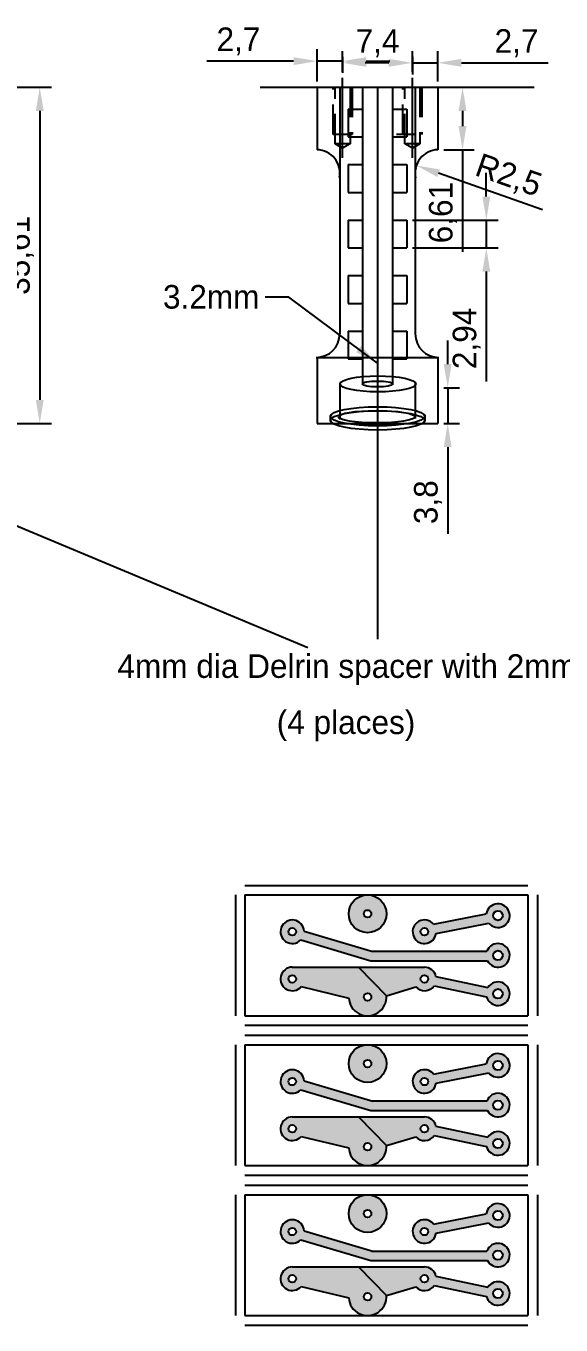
# Model space of a CAD drawing. Header units: millimetres. Extents: x 213 to 504, y 116 to 267.
# Drawn here: x 323 to 379.7, y 119.7 to 257.2 of the extents above; entities that cross this region are included whole.
import ezdxf

# ---------------------------------------------------------------- set-up
doc = ezdxf.new("R2010")
doc.units = ezdxf.units.MM
doc.header["$PDMODE"] = 3
doc.linetypes.add('CENTER2', pattern=[28.575, 19.05, -3.175, 3.175, -3.175])
doc.linetypes.add('HIDDEN2', pattern=[4.7625, 3.175, -1.5875])
for name, color, linetype in [('CEN', 7, 'CENTER2'), ('HARDWARE', 7, 'Continuous'), ('OBJ', 7, 'Continuous')]:
    doc.layers.add(name, color=color, linetype=linetype)
doc.dimstyles.new('ISO-25', dxfattribs={"dimtxt": 2.5, "dimasz": 2.5, "dimexe": 1.25, "dimexo": 0.625, "dimtad": 1, "dimtxsty": 'Standard', "dimcen": 2.5, "dimadec": 0, "dimazin": 0, "dimtfac": 1, "dimtmove": 0, "dimatfit": 3, "dimfxl": 1, "dimarcsym": 0})

# ---------------------------------------------------------------- blocks, each defined once
blk = doc.blocks.new('*D1')
at = {"color": 0, "linetype": 'Continuous', "lineweight": -2}
for p, q in [((314.88, 250.75), (325.71, 250.75)), ((324.46, 248.25), (324.46, 217.64)), ((314.88, 215.14), (325.71, 215.14))]:
    blk.add_line(p, q, dxfattribs=at)
at = {"color": 0, "linetype": 'Continuous'}
for points in [[(324.05, 248.25), (324.88, 248.25), (324.46, 250.75)], [(324.05, 217.64), (324.88, 217.64), (324.46, 215.14)]]:
    blk.add_solid(points, dxfattribs=at)
at = {"layer": 'Defpoints', "color": 0, "linetype": 'Continuous'}
for p in [(314.25, 250.75), (314.25, 215.14), (324.46, 215.14)]:
    blk.add_point(p, dxfattribs=at)
at = {"color": 0, "linetype": 'Continuous', "insert": (322.38, 232.95), "char_height": 2.5, "attachment_point": 5, "rotation": 90}
blk.add_mtext('35,61', dxfattribs=at)
blk = doc.blocks.new('*D11')
at = {"color": 0, "linetype": 'Continuous', "lineweight": -2}
for p, q in [((371.78, 239.18), (371.78, 241.68)), ((363.97, 236.68), (373.03, 236.68)), ((371.78, 236.68), (371.78, 233.74)), ((363.97, 233.74), (373.03, 233.74)), ((371.78, 231.24), (371.78, 219.58))]:
    blk.add_line(p, q, dxfattribs=at)
at = {"color": 0, "linetype": 'Continuous'}
for points in [[(371.37, 239.18), (372.2, 239.18), (371.78, 236.68)], [(371.37, 231.24), (372.2, 231.24), (371.78, 233.74)]]:
    blk.add_solid(points, dxfattribs=at)
at = {"layer": 'Defpoints', "color": 0, "linetype": 'Continuous'}
for p in [(363.35, 236.68), (363.35, 233.74), (371.78, 233.74)]:
    blk.add_point(p, dxfattribs=at)
at = {"color": 0, "linetype": 'Continuous', "insert": (369.7, 224.16), "char_height": 2.5, "attachment_point": 5, "rotation": 90}
blk.add_mtext('2,94', dxfattribs=at)
blk = doc.blocks.new('*D14')
at = {"layer": 'Defpoints', "color": 0, "linetype": 'Continuous'}
for p in [(366.65, 253.34), (363.95, 251.75), (366.65, 250.75)]:
    blk.add_point(p, dxfattribs=at)
at = {"layer": 'HARDWARE', "color": 0, "linetype": 'Continuous', "lineweight": -2}
for p, q in [((363.95, 252.38), (363.95, 254.59)), ((366.65, 251.38), (366.65, 254.59)), ((361.45, 253.34), (358.95, 253.34)), ((363.95, 253.34), (366.65, 253.34)), ((369.15, 253.34), (378.32, 253.34))]:
    blk.add_line(p, q, dxfattribs=at)
at = {"layer": 'HARDWARE', "color": 0, "linetype": 'Continuous'}
for points in [[(361.45, 253.76), (361.45, 252.92), (363.95, 253.34)], [(369.15, 253.76), (369.15, 252.92), (366.65, 253.34)]]:
    blk.add_solid(points, dxfattribs=at)
at = {"layer": 'HARDWARE', "color": 0, "linetype": 'Continuous', "insert": (374.98, 255.42), "char_height": 2.5, "attachment_point": 5}
blk.add_mtext('2,7', dxfattribs=at)
blk = doc.blocks.new('*D15')
at = {"layer": 'Defpoints', "color": 0, "linetype": 'Continuous'}
for p in [(363.95, 254.59), (356.55, 253.34), (356.55, 251.75)]:
    blk.add_point(p, dxfattribs=at)
at = {"layer": 'HARDWARE', "color": 0, "linetype": 'Continuous', "lineweight": -2}
for p, q in [((356.55, 252.38), (356.55, 254.59)), ((361.45, 253.34), (359.05, 253.34)), ((363.95, 253.97), (363.95, 252.09))]:
    blk.add_line(p, q, dxfattribs=at)
at = {"layer": 'HARDWARE', "color": 0, "linetype": 'Continuous'}
for points in [[(359.05, 253.76), (359.05, 252.92), (356.55, 253.34)], [(361.45, 253.76), (361.45, 252.92), (363.95, 253.34)]]:
    blk.add_solid(points, dxfattribs=at)
at = {"layer": 'HARDWARE', "color": 0, "linetype": 'Continuous', "insert": (360.25, 255.42), "char_height": 2.5, "attachment_point": 5}
blk.add_mtext('7,4', dxfattribs=at)
blk = doc.blocks.new('*D16')
at = {"layer": 'Defpoints', "color": 0, "linetype": 'Continuous'}
for p in [(356.55, 254.59), (353.85, 253.52), (353.85, 250.75)]:
    blk.add_point(p, dxfattribs=at)
at = {"layer": 'HARDWARE', "color": 0, "linetype": 'Continuous', "lineweight": -2}
for p, q in [((353.85, 251.38), (353.85, 254.77)), ((351.35, 253.52), (342.18, 253.52)), ((356.55, 253.52), (353.85, 253.52)), ((356.55, 253.97), (356.55, 252.27)), ((359.05, 253.52), (361.55, 253.52))]:
    blk.add_line(p, q, dxfattribs=at)
at = {"layer": 'HARDWARE', "color": 0, "linetype": 'Continuous'}
for points in [[(351.35, 253.94), (351.35, 253.1), (353.85, 253.52)], [(359.05, 253.94), (359.05, 253.1), (356.55, 253.52)]]:
    blk.add_solid(points, dxfattribs=at)
at = {"layer": 'HARDWARE', "color": 0, "linetype": 'Continuous', "insert": (345.52, 255.6), "char_height": 2.5, "attachment_point": 5}
blk.add_mtext('2,7', dxfattribs=at)
blk = doc.blocks.new('*D17')
at = {"layer": 'Defpoints', "color": 0, "linetype": 'Continuous'}
for p in [(364.37, 242.47), (366.73, 241.64)]:
    blk.add_point(p, dxfattribs=at)
at = {"layer": 'HARDWARE', "color": 0, "linetype": 'Continuous', "lineweight": -2}
blk.add_line((377.74, 237.79), (366.73, 241.64), dxfattribs=at)
at = {"layer": 'HARDWARE', "color": 0, "linetype": 'Continuous'}
blk.add_solid([(366.87, 242.04), (366.59, 241.25), (364.37, 242.47)], dxfattribs=at)
at = {"layer": 'HARDWARE', "color": 0, "linetype": 'Continuous', "insert": (374.1, 241.27), "char_height": 2.5, "attachment_point": 5, "rotation": 340.7245}
blk.add_mtext('R2,5', dxfattribs=at)
blk = doc.blocks.new('*D18')
at = {"layer": 'Defpoints', "color": 0, "linetype": 'Continuous'}
for p in [(366.65, 250.75), (366.65, 244.14), (369.26, 244.14)]:
    blk.add_point(p, dxfattribs=at)
at = {"layer": 'HARDWARE', "color": 0, "linetype": 'Continuous', "lineweight": -2}
for p, q in [((367.27, 250.75), (370.51, 250.75)), ((369.26, 248.25), (369.26, 246.64)), ((367.27, 244.14), (370.51, 244.14)), ((369.26, 244.14), (369.26, 233.31))]:
    blk.add_line(p, q, dxfattribs=at)
at = {"layer": 'HARDWARE', "color": 0, "linetype": 'Continuous'}
for points in [[(368.84, 248.25), (369.68, 248.25), (369.26, 250.75)], [(368.84, 246.64), (369.68, 246.64), (369.26, 244.14)]]:
    blk.add_solid(points, dxfattribs=at)
at = {"layer": 'HARDWARE', "color": 0, "linetype": 'Continuous', "insert": (367.18, 237.48), "char_height": 2.5, "attachment_point": 5, "rotation": 90}
blk.add_mtext('6,61', dxfattribs=at)
blk = doc.blocks.new('*D19')
at = {"layer": 'Defpoints', "color": 0, "linetype": 'Continuous'}
for p in [(366.65, 218.94), (366.65, 215.14), (367.69, 215.14)]:
    blk.add_point(p, dxfattribs=at)
at = {"layer": 'HARDWARE', "color": 0, "linetype": 'Continuous', "lineweight": -2}
for p, q in [((367.69, 221.44), (367.69, 223.94)), ((367.27, 218.94), (368.94, 218.94)), ((367.69, 218.94), (367.69, 215.14)), ((367.27, 215.14), (368.94, 215.14)), ((367.69, 212.64), (367.69, 203.47))]:
    blk.add_line(p, q, dxfattribs=at)
at = {"layer": 'HARDWARE', "color": 0, "linetype": 'Continuous'}
for points in [[(367.27, 221.44), (368.1, 221.44), (367.69, 218.94)], [(367.27, 212.64), (368.1, 212.64), (367.69, 215.14)]]:
    blk.add_solid(points, dxfattribs=at)
at = {"layer": 'HARDWARE', "color": 0, "linetype": 'Continuous', "insert": (365.6, 206.81), "char_height": 2.5, "attachment_point": 5, "rotation": 90}
blk.add_mtext('3,8', dxfattribs=at)

msp = doc.modelspace()

# ---------------------------------------------------------------- hatches: boundary and pattern name
at = {"layer": 'OBJ', "linetype": 'Continuous'}
h = msp.add_hatch(color=256, dxfattribs=at)
h.paths.add_polyline_path([(361.195, 163.222, 1), (357.195, 163.222, 1)])
h.paths.add_polyline_path([(358.795, 163.222, -1), (359.595, 163.222, -1)], flags=16)
h = msp.add_hatch(color=256, dxfattribs=at)
h.paths.add_polyline_path([(371.776, 163.205), (366.189, 162.115, 4.7735153), (366.461, 161.15), (372.044, 162.239, 4.775354)])
h.paths.add_polyline_path([(372.513, 163.028, -1), (373.513, 163.028, -1)], flags=16)
h.paths.add_polyline_path([(365.623, 161.322, -1), (364.823, 161.322, -1)], flags=16)
h = msp.add_hatch(color=256, dxfattribs=at)
h.paths.add_polyline_path([(371.842, 159.259), (359.687, 159.259), (352.471, 161.388, 4.7777327), (352.119, 160.45), (359.543, 158.259), (371.897, 158.259, 4.7834124)])
h.paths.add_polyline_path([(373.513, 158.822, -1), (372.513, 158.822, -1)], flags=16)
h.paths.add_polyline_path([(350.823, 161.322, -1), (351.623, 161.322, -1)], flags=16)
h = msp.add_hatch(color=256, dxfattribs=at)
h.paths.add_polyline_path([(358.223, 157.572), (351.223, 157.572, 1.5628898), (352.174, 155.511), (357.199, 154.294, 1.0003834), (361.191, 154.55)])
h.paths.add_polyline_path([(350.823, 156.322, -1), (351.623, 156.322, -1)], flags=16)
h.paths.add_polyline_path([(359.595, 154.422, -1), (358.795, 154.422, -1)], flags=16)
h = msp.add_hatch(color=256, dxfattribs=at)
h.paths.add_polyline_path([(366.445, 156.584, 0.353466), (365.223, 157.572), (358.223, 157.572), (361.191, 154.55), (364.298, 155.481, 0.480763), (366.247, 155.604), (371.804, 154.443, 4.7841294), (371.958, 155.432)])
h.paths.add_polyline_path([(364.823, 156.322, -1), (365.623, 156.322, -1)], flags=16)
h.paths.add_polyline_path([(373.513, 154.762, -1), (372.513, 154.762, -1)], flags=16)
h = msp.add_hatch(color=256, dxfattribs=at)
h.paths.add_polyline_path([(361.195, 147.361, 1), (357.195, 147.361, 1)])
h.paths.add_polyline_path([(358.795, 147.361, -1), (359.595, 147.361, -1)], flags=16)
h = msp.add_hatch(color=256, dxfattribs=at)
h.paths.add_polyline_path([(371.776, 147.345), (366.189, 146.255, 4.7735153), (366.461, 145.29), (372.044, 146.379, 4.775354)])
h.paths.add_polyline_path([(372.513, 147.168, -1), (373.513, 147.168, -1)], flags=16)
h.paths.add_polyline_path([(365.623, 145.461, -1), (364.823, 145.461, -1)], flags=16)
h = msp.add_hatch(color=256, dxfattribs=at)
h.paths.add_polyline_path([(371.842, 143.399), (359.687, 143.399), (352.471, 145.528, 4.7777327), (352.119, 144.59), (359.543, 142.399), (371.897, 142.399, 4.7834124)])
h.paths.add_polyline_path([(373.513, 142.961, -1), (372.513, 142.961, -1)], flags=16)
h.paths.add_polyline_path([(350.823, 145.461, -1), (351.623, 145.461, -1)], flags=16)
h = msp.add_hatch(color=256, dxfattribs=at)
h.paths.add_polyline_path([(358.223, 141.711), (351.223, 141.711, 1.5628898), (352.174, 139.65), (357.199, 138.434, 1.0003834), (361.191, 138.69)])
h.paths.add_polyline_path([(350.823, 140.461, -1), (351.623, 140.461, -1)], flags=16)
h.paths.add_polyline_path([(359.595, 138.561, -1), (358.795, 138.561, -1)], flags=16)
h = msp.add_hatch(color=256, dxfattribs=at)
h.paths.add_polyline_path([(366.445, 140.724, 0.353466), (365.223, 141.711), (358.223, 141.711), (361.191, 138.69), (364.298, 139.621, 0.480763), (366.247, 139.744), (371.804, 138.583, 4.7841294), (371.958, 139.572)])
h.paths.add_polyline_path([(364.823, 140.461, -1), (365.623, 140.461, -1)], flags=16)
h.paths.add_polyline_path([(373.513, 138.902, -1), (372.513, 138.902, -1)], flags=16)
h = msp.add_hatch(color=256, dxfattribs=at)
h.paths.add_polyline_path([(361.195, 131.475, 1), (357.195, 131.475, 1)])
h.paths.add_polyline_path([(358.795, 131.475, -1), (359.595, 131.475, -1)], flags=16)
h = msp.add_hatch(color=256, dxfattribs=at)
h.paths.add_polyline_path([(371.776, 131.458), (366.189, 130.369, 4.7735153), (366.461, 129.403), (372.044, 130.492, 4.775354)])
h.paths.add_polyline_path([(372.513, 131.281, -1), (373.513, 131.281, -1)], flags=16)
h.paths.add_polyline_path([(365.623, 129.575, -1), (364.823, 129.575, -1)], flags=16)
h = msp.add_hatch(color=256, dxfattribs=at)
h.paths.add_polyline_path([(371.842, 127.512), (359.687, 127.512), (352.471, 129.642, 4.7777327), (352.119, 128.703), (359.543, 126.512), (371.897, 126.512, 4.7834124)])
h.paths.add_polyline_path([(373.513, 127.075, -1), (372.513, 127.075, -1)], flags=16)
h.paths.add_polyline_path([(350.823, 129.575, -1), (351.623, 129.575, -1)], flags=16)
h = msp.add_hatch(color=256, dxfattribs=at)
h.paths.add_polyline_path([(358.223, 125.825), (351.223, 125.825, 1.5628898), (352.174, 123.764), (357.199, 122.548, 1.0003834), (361.191, 122.803)])
h.paths.add_polyline_path([(350.823, 124.575, -1), (351.623, 124.575, -1)], flags=16)
h.paths.add_polyline_path([(359.595, 122.675, -1), (358.795, 122.675, -1)], flags=16)
h = msp.add_hatch(color=256, dxfattribs=at)
h.paths.add_polyline_path([(366.445, 124.837, 0.353466), (365.223, 125.825), (358.223, 125.825), (361.191, 122.803), (364.298, 123.734, 0.480763), (366.247, 123.857), (371.804, 122.696, 4.7841294), (371.958, 123.686)])
h.paths.add_polyline_path([(364.823, 124.575, -1), (365.623, 124.575, -1)], flags=16)
h.paths.add_polyline_path([(373.513, 123.015, -1), (372.513, 123.015, -1)], flags=16)

# ---------------------------------------------------------------- linework, layer by layer
for p, q in [((347.827, 250.751), (376.846, 250.751)), ((353.849, 250.751), (353.849, 244.144)), ((356.249, 250.751), (356.249, 224.64)), ((358.649, 250.751), (358.649, 219.224)), ((360.249, 250.751), (360.249, 192.305)), ((361.849, 250.751), (361.849, 219.224)), ((364.249, 250.751), (364.249, 224.64)), ((366.649, 250.751), (366.649, 244.144)), ((357.149, 248.444), (357.149, 245.504)), ((357.149, 248.444), (358.649, 248.444)), ((361.849, 248.444), (363.349, 248.444)), ((363.349, 248.444), (363.349, 245.504)), ((357.149, 245.504), (358.649, 245.504)), ((361.849, 245.504), (363.349, 245.504)), ((357.149, 242.564), (358.649, 242.564)), ((357.149, 242.564), (357.149, 239.624)), ((361.849, 242.564), (363.349, 242.564)), ((363.349, 242.564), (363.349, 239.624)), ((357.149, 239.624), (358.649, 239.624)), ((361.849, 239.624), (363.349, 239.624)), ((357.149, 236.684), (358.649, 236.684)), ((357.149, 236.684), (357.149, 233.744)), ((361.849, 236.684), (363.349, 236.684)), ((363.349, 236.684), (363.349, 233.744)), ((357.149, 233.744), (358.649, 233.744)), ((361.849, 233.744), (363.349, 233.744)), ((357.149, 230.804), (358.649, 230.804)), ((357.149, 230.804), (357.149, 227.864)), ((361.849, 230.804), (363.349, 230.804)), ((363.349, 230.804), (363.349, 227.864)), ((357.149, 227.864), (358.649, 227.864)), ((361.849, 227.864), (363.349, 227.864)), ((357.149, 224.924), (358.649, 224.924)), ((357.149, 224.924), (357.149, 221.979)), ((361.849, 224.924), (363.349, 224.924)), ((363.349, 224.924), (363.349, 221.979)), ((353.849, 222.14), (353.849, 215.14)), ((357.149, 221.979), (358.649, 221.979)), ((361.849, 221.979), (363.349, 221.979)), ((366.649, 222.14), (366.649, 215.14)), ((356.249, 219.432), (356.249, 215.571)), ((364.249, 219.471), (364.249, 215.668)), ((355.249, 215.998), (355.249, 215.358)), ((365.249, 216.056), (365.249, 215.358)), ((353.849, 215.14), (366.649, 215.14))]:
    msp.add_line(p, q)
at = {"linetype": 'HIDDEN2'}
for p, q in [((355.549, 245.751), (355.549, 250.751)), ((355.749, 244.751), (355.749, 250.751)), ((357.349, 250.751), (357.349, 244.751)), ((357.549, 250.751), (357.549, 245.751)), ((362.949, 245.751), (362.949, 250.751)), ((363.149, 244.751), (363.149, 250.751)), ((364.749, 250.751), (364.749, 244.751)), ((364.949, 250.751), (364.949, 245.751)), ((357.549, 245.751), (355.549, 245.751)), ((364.249, 245.751), (362.249, 245.751)), ((357.349, 244.751), (355.749, 244.751)), ((356.549, 244.289), (355.749, 244.751)), ((357.349, 244.751), (356.549, 244.289)), ((364.749, 244.751), (363.149, 244.751)), ((363.949, 244.289), (363.149, 244.751)), ((364.749, 244.751), (363.949, 244.289))]:
    msp.add_line(p, q, dxfattribs=at)
msp.add_arc((353.749, 224.64), 2.5, 270, 0)
for centre, major_axis, ratio in [((360.297, 219.338), (-4.005, 0), 0.2114098), ((360.25, 219.329), (-1.598, 0), 0.1974707), ((360.255, 215.907), (-4.996, 0), 0.2037396), ((360.255, 215.474), (-4.996, 0), 0.2037396), ((360.156, 215.857), (-4.052, 0), 0.1625179)]:
    msp.add_ellipse(centre, major_axis=major_axis, ratio=ratio)
at = {"layer": 'CEN'}
for p, q in [((356.549, 243.289), (356.549, 251.751)), ((363.949, 243.289), (363.949, 251.751))]:
    msp.add_line(p, q, dxfattribs=at)
at = {"layer": 'HARDWARE', "linetype": 'Continuous'}
for p, q in [((353.749, 222.14), (366.749, 222.14)), ((345.195, 165.222), (345.195, 152.422)), ((346.195, 166.222), (376.195, 166.222)), ((346.195, 165.222), (376.195, 165.222)), ((346.195, 165.222), (346.195, 152.422)), ((376.195, 165.222), (376.195, 152.422)), ((377.195, 165.222), (377.195, 152.422)), ((366.189, 162.115), (371.776, 163.205)), ((352.471, 161.388), (359.757, 159.238)), ((366.461, 161.15), (372.044, 162.239)), ((352.119, 160.45), (359.543, 158.259)), ((359.543, 158.259), (371.897, 158.259)), ((359.615, 159.259), (371.842, 159.259)), ((352.174, 155.511), (357.199, 154.294)), ((361.191, 154.55), (364.298, 155.481)), ((366.247, 155.604), (371.804, 154.443)), ((366.445, 156.584), (371.958, 155.432)), ((346.195, 152.422), (376.195, 152.422)), ((346.195, 151.422), (376.195, 151.422)), ((346.195, 150.361), (376.195, 150.361)), ((345.195, 149.361), (345.195, 136.561)), ((346.195, 149.361), (376.195, 149.361)), ((346.195, 149.361), (346.195, 136.561)), ((376.195, 149.361), (376.195, 136.561)), ((377.195, 149.361), (377.195, 136.561)), ((366.189, 146.255), (371.776, 147.345)), ((366.461, 145.29), (372.044, 146.379)), ((352.119, 144.59), (359.543, 142.399)), ((352.471, 145.528), (359.757, 143.378)), ((359.615, 143.399), (371.842, 143.399)), ((359.543, 142.399), (371.897, 142.399)), ((366.445, 140.724), (371.958, 139.572)), ((352.174, 139.65), (357.199, 138.434)), ((361.191, 138.69), (364.298, 139.621)), ((366.247, 139.744), (371.804, 138.583)), ((346.195, 136.561), (376.195, 136.561)), ((346.195, 135.561), (376.195, 135.561)), ((345.195, 133.475), (345.195, 120.675)), ((346.195, 134.475), (376.195, 134.475)), ((346.195, 133.475), (346.195, 120.675)), ((346.195, 133.475), (376.195, 133.475)), ((376.195, 133.475), (376.195, 120.675)), ((377.195, 133.475), (377.195, 120.675)), ((366.189, 130.369), (371.776, 131.458)), ((352.471, 129.642), (359.757, 127.491)), ((366.461, 129.403), (372.044, 130.492)), ((352.119, 128.703), (359.543, 126.512)), ((359.615, 127.512), (371.842, 127.512)), ((359.543, 126.512), (371.897, 126.512)), ((366.247, 123.857), (371.804, 122.696)), ((366.445, 124.837), (371.958, 123.686)), ((352.174, 123.764), (357.199, 122.548)), ((361.191, 122.803), (364.298, 123.734)), ((346.195, 120.675), (376.195, 120.675)), ((346.195, 119.675), (376.195, 119.675))]:
    msp.add_line(p, q, dxfattribs=at)
for centre, radius in [((373.013, 163.028), 0.5), ((351.223, 161.322), 0.4), ((365.223, 161.322), 0.4), ((373.013, 158.822), 0.5), ((351.223, 156.322), 0.4), ((365.223, 156.322), 0.4), ((373.013, 154.762), 0.5), ((373.013, 147.168), 0.5), ((351.223, 145.461), 0.4), ((365.223, 145.461), 0.4), ((373.013, 142.961), 0.5), ((351.223, 140.461), 0.4), ((365.223, 140.461), 0.4), ((373.013, 138.902), 0.5), ((373.013, 131.281), 0.5), ((351.223, 129.575), 0.4), ((365.223, 129.575), 0.4), ((373.013, 127.075), 0.5), ((351.223, 124.575), 0.4), ((365.223, 124.575), 0.4), ((373.013, 123.015), 0.5)]:
    msp.add_circle(centre, radius, dxfattribs=at)
for centre, radius, start, end in [((353.774, 241.645), 2.5, 349.49996, 88.27776), ((366.728, 241.645), 2.5, 91.82773, 191.28524), ((366.749, 224.64), 2.5, 180, 270), ((373.013, 163.028), 1.25, 219.16721, 171.85793), ((351.223, 161.322), 1.25, 3.0722, 315.78582), ((365.223, 161.322), 1.25, 39.42728, 352.10029), ((373.013, 158.822), 1.25, 206.76118, 159.52936), ((351.223, 156.322), 1.25, 90, 319.54898), ((365.223, 156.322), 1.25, 12.13292, 90), ((365.223, 156.322), 1.25, 222.26949, 324.9756), ((373.013, 154.762), 1.25, 194.80889, 147.58395), ((373.013, 147.168), 1.25, 219.16721, 171.85793), ((351.223, 145.461), 1.25, 3.0722, 315.78582), ((365.223, 145.461), 1.25, 39.42728, 352.10029), ((373.013, 142.961), 1.25, 206.76118, 159.52936), ((351.223, 140.461), 1.25, 90, 319.54898), ((365.223, 140.461), 1.25, 12.13292, 90), ((365.223, 140.461), 1.25, 222.26949, 324.9756), ((373.013, 138.902), 1.25, 194.80889, 147.58395), ((373.013, 131.281), 1.25, 219.16721, 171.85793), ((351.223, 129.575), 1.25, 3.0722, 315.78582), ((365.223, 129.575), 1.25, 39.42728, 352.10029), ((373.013, 127.075), 1.25, 206.76118, 159.52936), ((351.223, 124.575), 1.25, 90, 319.54898), ((365.223, 124.575), 1.25, 12.13292, 90), ((365.223, 124.575), 1.25, 222.26949, 324.9756), ((373.013, 123.015), 1.25, 194.80889, 147.58395)]:
    msp.add_arc(centre, radius, start, end, dxfattribs=at)
at = {"layer": 'OBJ', "linetype": 'Continuous'}
for p, q in [((351.223, 157.572), (365.223, 157.572)), ((358.223, 157.572), (361.191, 154.55)), ((351.223, 141.711), (365.223, 141.711)), ((358.223, 141.711), (361.191, 138.69)), ((351.223, 125.825), (365.223, 125.825)), ((358.223, 125.825), (361.191, 122.803))]:
    msp.add_line(p, q, dxfattribs=at)
for centre, radius in [((359.195, 163.222), 2), ((359.195, 163.222), 0.4), ((359.195, 154.422), 0.4), ((359.195, 147.361), 2), ((359.195, 147.361), 0.4), ((359.195, 138.561), 0.4), ((359.195, 131.475), 2), ((359.195, 131.475), 0.4), ((359.195, 122.675), 0.4)]:
    msp.add_circle(centre, radius, dxfattribs=at)
for centre in [(359.195, 154.422), (359.195, 138.561), (359.195, 122.675)]:
    msp.add_arc(centre, 2, 183.64169, 3.68561, dxfattribs=at)

# ---------------------------------------------------------------- texts
at = {"linetype": 'Continuous', "insert": (347.737, 227.276), "char_height": 2.5, "width": 4.98422, "attachment_point": 9}
msp.add_mtext('3.2mm', dxfattribs=at)
at = {"layer": 'HARDWARE', "linetype": 'Continuous'}
for s, p in [('4mm dia Delrin spacer with 2mm hole', (332.694, 188.205)), ('(4 places)', (349.574, 182.258))]:
    msp.add_text(s, height=2.5, dxfattribs=at).set_placement(p)

# ---------------------------------------------------------------- dimensions: what is measured, and where the dimension line sits
at = {"linetype": 'Continuous'}
for base, p1, p2, picture, middle in [((324.465, 215.14), (314.253, 250.751), (314.253, 215.14), '*D1', (322.381, 232.946)), ((371.784, 233.744), (363.349, 236.684), (363.349, 233.744), '*D11', (369.701, 224.16))]:
    dim = msp.add_linear_dim(base=base, p1=p1, p2=p2, angle=90, dimstyle='ISO-25', override={"dimfrac": 2}, dxfattribs=at)
    dim.commit()
    dim.dimension.update_dxf_attribs({"geometry": picture, "text_midpoint": middle})
at = {"layer": 'HARDWARE', "linetype": 'Continuous'}
for base, p1, p2, picture, middle in [((353.849, 253.519), (356.549, 254.591), (353.849, 250.751), '*D16', (345.515, 255.602)), ((356.549, 253.341), (363.949, 254.591), (356.549, 251.751), '*D15', (360.249, 255.425)), ((366.649, 253.341), (363.949, 251.751), (366.649, 250.751), '*D14', (374.982, 255.425))]:
    dim = msp.add_linear_dim(base=base, p1=p1, p2=p2, dimstyle='ISO-25', override={"dimfrac": 2}, dxfattribs=at)
    dim.commit()
    dim.dimension.update_dxf_attribs({"geometry": picture, "text_midpoint": middle})
for base, p1, p2, picture, middle in [((369.259, 244.144), (366.649, 250.751), (366.649, 244.144), '*D18', (367.176, 237.477)), ((367.687, 215.14), (366.649, 218.944), (366.649, 215.14), '*D19', (365.604, 206.807))]:
    dim = msp.add_linear_dim(base=base, p1=p1, p2=p2, angle=90, dimstyle='ISO-25', override={"dimfrac": 2}, dxfattribs=at)
    dim.commit()
    dim.dimension.update_dxf_attribs({"geometry": picture, "text_midpoint": middle})
dim = msp.add_radius_dim(center=(366.728, 241.645), mpoint=(364.369, 242.47), dimstyle='ISO-25', override={"dimfrac": 2}, dxfattribs=at)
dim.commit()
dim.dimension.update_dxf_attribs({"geometry": '*D17', "text_midpoint": (373.415, 239.307), "dimtype": 164})

# ---------------------------------------------------------------- leaders
at = {"linetype": 'Continuous', "annotation_type": 0, "has_hookline": 1, "hookline_direction": 1, "text_width": 10}
msp.add_leader([(360.249, 221.528), (350.862, 228.526), (348.362, 228.526)], dimstyle='ISO-25', override={"dimgap": 0.625, "dimtad": 0, "dimfrac": 2}, dxfattribs=at)
at = {"layer": 'HARDWARE', "linetype": 'Continuous'}
msp.add_leader([(303.197, 212.177), (352.855, 191.43)], dimstyle='ISO-25', override={"dimgap": 0.625, "dimtad": 0, "dimfrac": 2}, dxfattribs=at)

doc.saveas('drawing.dxf')
